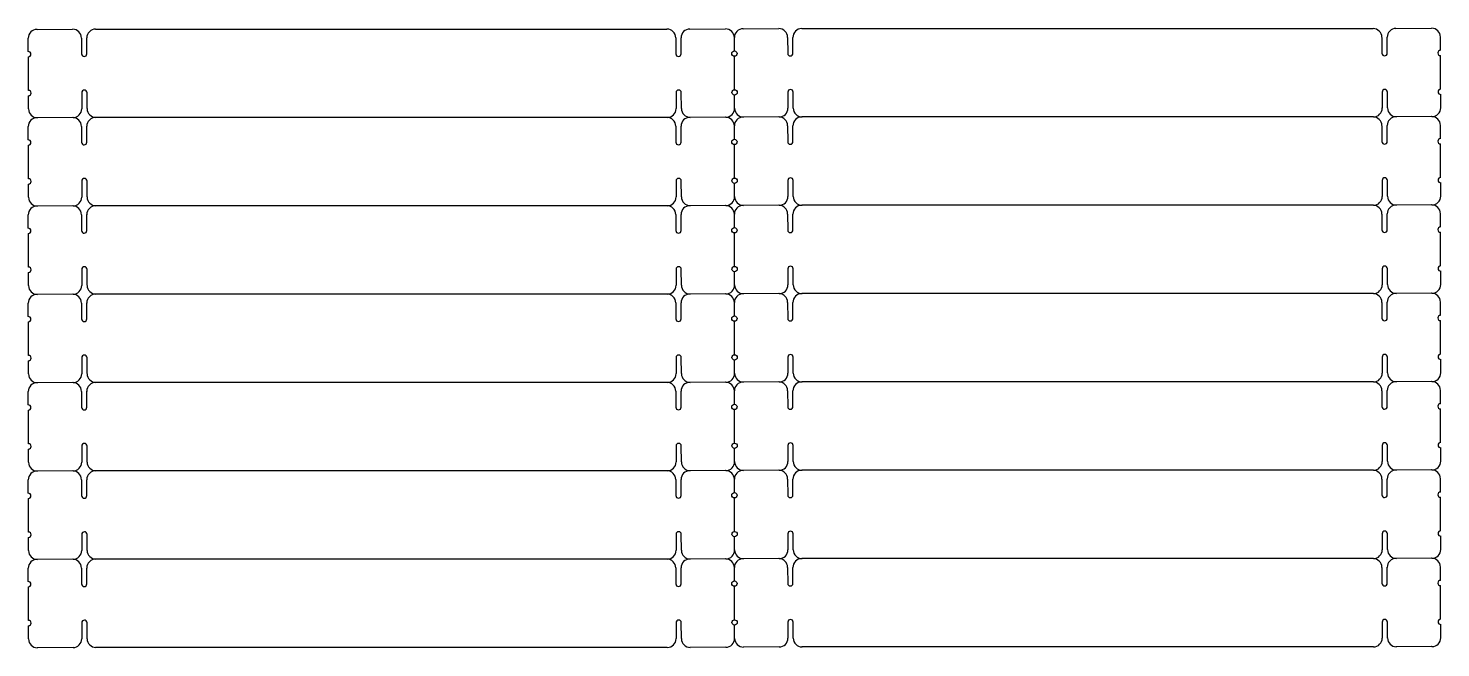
# Model space of a CAD drawing. Header units: millimetres. Extents: x 6 to 888, y 1 to 578.
# Drawn here: x 408.3 to 888.4, y 0.8 to 211.2 of the extents above; entities that cross this region are included whole.
import ezdxf

# ---------------------------------------------------------------- set-up
doc = ezdxf.new("R2010")
doc.units = ezdxf.units.MM

msp = doc.modelspace()

# ---------------------------------------------------------------- linework, layer by layer
for p, q in [((408.34, 203.32), (408.32, 207.82)), ((411.31, 210.84), (423.41, 210.89)), ((426.42, 207.9), (426.44, 202.5)), ((428.24, 202.51), (428.22, 207.91)), ((431.21, 210.92), (625.4, 210.92)), ((628.41, 207.94), (628.44, 202.54)), ((630.24, 202.54), (630.21, 207.94)), ((633.2, 210.96), (645.3, 211.01)), ((648.33, 203.52), (648.31, 208.02)), ((651.3, 211.04), (663.4, 211.09)), ((666.41, 208.1), (666.44, 202.7)), ((668.24, 202.71), (668.21, 208.11)), ((671.2, 211.12), (865.39, 211.12)), ((868.41, 208.13), (868.43, 202.73)), ((870.23, 202.74), (870.21, 208.14)), ((873.19, 211.15), (885.29, 211.21)), ((888.32, 203.72), (888.3, 208.22)), ((648.39, 190.32), (648.34, 201.72)), ((888.38, 190.52), (888.33, 201.92)), ((408.4, 190.12), (408.35, 201.52)), ((408.42, 183.82), (408.41, 188.32)), ((426.5, 189.3), (426.52, 183.9)), ((428.32, 183.91), (428.3, 189.31)), ((628.49, 189.34), (628.52, 183.94)), ((630.32, 183.94), (630.29, 189.34)), ((648.42, 184.02), (648.4, 188.52)), ((666.49, 189.5), (666.52, 184.1)), ((668.32, 184.11), (668.29, 189.51)), ((868.49, 189.53), (868.51, 184.13)), ((870.31, 184.14), (870.29, 189.54)), ((888.41, 184.22), (888.39, 188.72)), ((408.34, 173.32), (408.32, 177.82)), ((423.54, 180.89), (411.31, 180.84)), ((426.42, 177.9), (426.44, 172.5)), ((428.24, 172.51), (428.22, 177.91)), ((625.53, 180.92), (431.21, 180.92)), ((628.41, 177.94), (628.44, 172.54)), ((630.24, 172.54), (630.21, 177.94)), ((645.43, 181.01), (633.2, 180.96)), ((648.33, 173.52), (648.31, 178.02)), ((663.53, 181.09), (651.3, 181.04)), ((666.41, 178.1), (666.44, 172.7)), ((668.24, 172.71), (668.21, 178.11)), ((865.52, 181.12), (671.2, 181.12)), ((868.41, 178.13), (868.43, 172.73)), ((870.23, 172.74), (870.21, 178.14)), ((885.29, 181.21), (873.19, 181.15)), ((885.42, 181.21), (873.32, 181.16)), ((888.32, 173.72), (888.3, 178.22)), ((408.4, 160.12), (408.35, 171.52)), ((648.39, 160.32), (648.34, 171.72)), ((888.38, 160.52), (888.33, 171.92)), ((426.5, 159.3), (426.52, 153.9)), ((428.32, 153.91), (428.3, 159.31)), ((628.49, 159.34), (628.52, 153.94)), ((630.32, 153.94), (630.29, 159.34)), ((648.42, 154.02), (648.4, 158.52)), ((666.49, 159.5), (666.52, 154.1)), ((668.32, 154.11), (668.29, 159.51)), ((868.49, 159.53), (868.51, 154.13)), ((870.31, 154.14), (870.29, 159.54)), ((888.41, 154.22), (888.39, 158.72)), ((408.42, 153.82), (408.41, 158.32)), ((423.54, 150.89), (411.31, 150.84)), ((625.53, 150.92), (431.21, 150.92)), ((645.43, 151.01), (633.2, 150.96)), ((663.53, 151.09), (651.3, 151.04)), ((865.52, 151.12), (671.2, 151.12)), ((885.29, 151.21), (873.19, 151.15)), ((885.42, 151.21), (873.32, 151.16)), ((408.34, 143.32), (408.32, 147.82)), ((426.42, 147.9), (426.44, 142.5)), ((428.24, 142.51), (428.22, 147.91)), ((628.41, 147.94), (628.44, 142.54)), ((630.24, 142.54), (630.21, 147.94)), ((648.33, 143.52), (648.31, 148.02)), ((666.41, 148.1), (666.44, 142.7)), ((668.24, 142.71), (668.21, 148.11)), ((868.41, 148.13), (868.43, 142.73)), ((870.23, 142.74), (870.21, 148.14)), ((888.32, 143.72), (888.3, 148.22)), ((408.4, 130.12), (408.35, 141.52)), ((648.39, 130.32), (648.34, 141.72)), ((888.38, 130.52), (888.33, 141.92)), ((408.42, 123.82), (408.41, 128.32)), ((426.5, 129.3), (426.52, 123.9)), ((428.32, 123.91), (428.3, 129.31)), ((628.49, 129.34), (628.52, 123.94)), ((630.32, 123.94), (630.29, 129.34)), ((648.42, 124.02), (648.4, 128.52)), ((666.49, 129.5), (666.52, 124.1)), ((668.32, 124.11), (668.29, 129.51)), ((868.49, 129.53), (868.51, 124.13)), ((870.31, 124.14), (870.29, 129.54)), ((888.41, 124.22), (888.39, 128.72)), ((423.54, 120.89), (411.31, 120.84)), ((625.53, 120.92), (431.21, 120.92)), ((645.43, 121.01), (633.2, 120.96)), ((663.53, 121.09), (651.3, 121.04)), ((865.52, 121.12), (671.2, 121.12)), ((885.29, 121.21), (873.19, 121.15)), ((885.42, 121.21), (873.32, 121.16)), ((408.34, 113.32), (408.32, 117.82)), ((426.42, 117.9), (426.44, 112.5)), ((428.24, 112.51), (428.22, 117.91)), ((628.41, 117.94), (628.44, 112.54)), ((630.24, 112.54), (630.21, 117.94)), ((648.33, 113.52), (648.31, 118.02)), ((666.41, 118.1), (666.44, 112.7)), ((668.24, 112.71), (668.21, 118.11)), ((868.41, 118.13), (868.43, 112.73)), ((870.23, 112.74), (870.21, 118.14)), ((888.32, 113.72), (888.3, 118.22)), ((408.4, 100.12), (408.35, 111.52)), ((648.39, 100.32), (648.34, 111.72)), ((888.38, 100.52), (888.33, 111.92)), ((408.42, 93.82), (408.41, 98.32)), ((426.5, 99.3), (426.52, 93.9)), ((428.32, 93.91), (428.3, 99.31)), ((628.49, 99.34), (628.52, 93.94)), ((630.32, 93.94), (630.29, 99.34)), ((648.42, 94.02), (648.4, 98.52)), ((666.49, 99.5), (666.52, 94.1)), ((668.32, 94.11), (668.29, 99.51)), ((868.49, 99.53), (868.51, 94.13)), ((870.31, 94.14), (870.29, 99.54)), ((888.41, 94.22), (888.39, 98.72)), ((408.34, 83.32), (408.32, 87.82)), ((423.54, 90.89), (411.31, 90.84)), ((426.42, 87.9), (426.44, 82.5)), ((428.24, 82.51), (428.22, 87.91)), ((625.53, 90.92), (431.21, 90.92)), ((628.41, 87.94), (628.44, 82.54)), ((630.24, 82.54), (630.21, 87.94)), ((645.43, 91.01), (633.2, 90.96)), ((648.33, 83.52), (648.31, 88.02)), ((663.53, 91.09), (651.3, 91.04)), ((666.41, 88.1), (666.44, 82.7)), ((668.24, 82.71), (668.21, 88.11)), ((865.52, 91.12), (671.2, 91.12)), ((868.41, 88.13), (868.43, 82.73)), ((870.23, 82.74), (870.21, 88.14)), ((885.29, 91.21), (873.19, 91.15)), ((885.42, 91.21), (873.32, 91.16)), ((888.32, 83.72), (888.3, 88.22)), ((648.39, 70.32), (648.34, 81.72)), ((888.38, 70.52), (888.33, 81.92)), ((408.4, 70.12), (408.35, 81.52)), ((408.42, 63.82), (408.41, 68.32)), ((426.5, 69.3), (426.52, 63.9)), ((428.32, 63.91), (428.3, 69.31)), ((628.49, 69.34), (628.52, 63.94)), ((630.32, 63.94), (630.29, 69.34)), ((648.42, 64.02), (648.4, 68.52)), ((666.49, 69.5), (666.52, 64.1)), ((668.32, 64.11), (668.29, 69.51)), ((868.49, 69.53), (868.51, 64.13)), ((870.31, 64.14), (870.29, 69.54)), ((888.41, 64.22), (888.39, 68.72)), ((408.34, 53.32), (408.32, 57.82)), ((423.54, 60.89), (411.31, 60.84)), ((426.42, 57.9), (426.44, 52.5)), ((428.24, 52.51), (428.22, 57.91)), ((625.53, 60.92), (431.21, 60.92)), ((628.41, 57.94), (628.44, 52.54)), ((630.24, 52.54), (630.21, 57.94)), ((645.43, 61.01), (633.2, 60.96)), ((648.33, 53.52), (648.31, 58.02)), ((663.53, 61.09), (651.3, 61.04)), ((666.41, 58.1), (666.44, 52.7)), ((668.24, 52.71), (668.21, 58.11)), ((865.52, 61.12), (671.2, 61.12)), ((868.41, 58.13), (868.43, 52.73)), ((870.23, 52.74), (870.21, 58.14)), ((885.29, 61.21), (873.19, 61.15)), ((885.42, 61.21), (873.32, 61.16)), ((888.32, 53.72), (888.3, 58.22)), ((408.4, 40.12), (408.35, 51.52)), ((648.39, 40.32), (648.34, 51.72)), ((888.38, 40.52), (888.33, 51.92)), ((426.5, 39.3), (426.52, 33.9)), ((428.32, 33.91), (428.3, 39.31)), ((628.49, 39.34), (628.52, 33.94)), ((630.32, 33.94), (630.29, 39.34)), ((648.42, 34.02), (648.4, 38.52)), ((666.49, 39.5), (666.52, 34.1)), ((668.32, 34.11), (668.29, 39.51)), ((868.49, 39.53), (868.51, 34.13)), ((870.31, 34.14), (870.29, 39.54)), ((888.41, 34.22), (888.39, 38.72)), ((408.42, 33.82), (408.41, 38.32)), ((423.54, 30.89), (411.31, 30.84)), ((625.53, 30.92), (431.21, 30.92)), ((645.43, 31.01), (633.2, 30.96)), ((663.53, 31.09), (651.3, 31.04)), ((865.52, 31.12), (671.2, 31.12)), ((885.29, 31.21), (873.19, 31.15)), ((885.42, 31.21), (873.32, 31.16)), ((408.34, 23.32), (408.32, 27.82)), ((426.42, 27.9), (426.44, 22.5)), ((428.24, 22.51), (428.22, 27.91)), ((628.41, 27.94), (628.44, 22.54)), ((630.24, 22.54), (630.21, 27.94)), ((648.33, 23.52), (648.31, 28.02)), ((666.41, 28.1), (666.44, 22.7)), ((668.24, 22.71), (668.21, 28.11)), ((868.41, 28.13), (868.43, 22.73)), ((870.23, 22.74), (870.21, 28.14)), ((888.32, 23.72), (888.3, 28.22)), ((408.4, 10.12), (408.35, 21.52)), ((648.39, 10.32), (648.34, 21.72)), ((888.38, 10.52), (888.33, 21.92)), ((408.42, 3.82), (408.41, 8.32)), ((426.5, 9.3), (426.52, 3.9)), ((428.32, 3.91), (428.3, 9.31)), ((628.49, 9.34), (628.52, 3.94)), ((630.32, 3.94), (630.29, 9.34)), ((648.42, 4.02), (648.4, 8.52)), ((666.49, 9.5), (666.52, 4.1)), ((668.32, 4.11), (668.29, 9.51)), ((868.49, 9.53), (868.51, 4.13)), ((870.31, 4.14), (870.29, 9.54)), ((888.41, 4.22), (888.39, 8.72)), ((423.54, 0.89), (411.31, 0.84)), ((625.53, 0.92), (431.21, 0.92)), ((645.43, 1.01), (633.2, 0.96)), ((663.53, 1.09), (651.3, 1.04)), ((865.52, 1.12), (671.2, 1.12)), ((885.29, 1.21), (873.19, 1.15)), ((885.42, 1.21), (873.32, 1.16))]:
    msp.add_line(p, q)
for centre in [(648.34, 202.62), (648.39, 189.42), (648.34, 172.62), (648.39, 159.42), (648.34, 142.62), (648.39, 129.42), (648.34, 112.62), (648.39, 99.42), (648.34, 82.62), (648.39, 69.42), (648.34, 52.62), (648.39, 39.42), (648.34, 22.62), (648.39, 9.42)]:
    msp.add_circle(centre, 0.9)
for centre, radius, start, end in [((411.32, 207.84), 3, 90.25, 180.25), ((423.42, 207.89), 3, 0.25, 90.25), ((431.22, 207.92), 3, 90.25, 180.25), ((625.41, 207.92), 3, 0.25, 90.25), ((633.21, 207.96), 3, 90.25, 180.25), ((645.31, 208.01), 3, 0.25, 90.25), ((651.31, 208.04), 3, 90.25, 180.25), ((663.41, 208.09), 3, 0.25, 90.25), ((671.21, 208.12), 3, 90.25, 180.25), ((865.41, 208.12), 3, 0.25, 90.25), ((873.21, 208.15), 3, 90.25, 180.25), ((885.3, 208.21), 3, 0.25, 90.25), ((408.34, 202.42), 0.9, 270.25, 90.25), ((427.34, 202.51), 0.9, 180.25, 0.25), ((629.34, 202.54), 0.9, 180.25, 0.25), ((667.34, 202.71), 0.9, 180.25, 0.25), ((869.33, 202.74), 0.9, 180.25, 0.25), ((888.33, 202.82), 0.9, 90.25, 270.25), ((408.4, 189.22), 0.9, 270.2501, 90.2499), ((427.4, 189.31), 0.9, 0.25, 180.25), ((629.39, 189.34), 0.9, 0.25, 180.25), ((667.39, 189.51), 0.9, 0.25, 180.25), ((869.39, 189.54), 0.9, 0.25, 180.25), ((888.39, 189.62), 0.9, 90.2501, 270.2499), ((411.42, 183.84), 3, 180.25, 270.25), ((423.52, 183.89), 3, 270.25, 0.25), ((431.32, 183.92), 3, 180.25, 270.25), ((625.52, 183.92), 3, 270.25, 0.25), ((633.32, 183.96), 3, 180.25, 270.25), ((645.42, 184.01), 3, 270.25, 0.25), ((651.42, 184.04), 3, 180.25, 270.25), ((663.52, 184.09), 3, 270.25, 0.25), ((671.32, 184.12), 3, 180.25, 270.25), ((865.51, 184.12), 3, 270.25, 0.25), ((873.31, 184.16), 3, 180.25, 270.25), ((885.41, 184.21), 3, 270.25, 0.25), ((411.32, 177.84), 3, 90.25, 180.25), ((423.42, 177.89), 3, 0.25, 90.25), ((431.22, 177.92), 3, 90.25, 180.25), ((625.41, 177.92), 3, 0.25, 90.25), ((633.21, 177.96), 3, 90.25, 180.25), ((645.31, 178.01), 3, 0.25, 90.25), ((651.31, 178.04), 3, 90.25, 180.25), ((663.41, 178.09), 3, 0.25, 90.25), ((671.21, 178.12), 3, 90.25, 180.25), ((865.41, 178.12), 3, 0.25, 90.25), ((873.21, 178.15), 3, 90.25, 180.25), ((885.3, 178.21), 3, 0.25, 90.25), ((408.34, 172.42), 0.9, 270.25, 90.25), ((888.33, 172.82), 0.9, 90.25, 270.25), ((427.34, 172.51), 0.9, 180.25, 0.25), ((629.34, 172.54), 0.9, 180.25, 0.25), ((667.34, 172.71), 0.9, 180.25, 0.25), ((869.33, 172.74), 0.9, 180.25, 0.25), ((408.4, 159.22), 0.9, 270.2501, 90.2499), ((427.4, 159.31), 0.9, 0.25, 180.25), ((629.39, 159.34), 0.9, 0.25, 180.25), ((667.39, 159.51), 0.9, 0.25, 180.25), ((869.39, 159.54), 0.9, 0.25, 180.25), ((888.39, 159.62), 0.9, 90.2501, 270.2499), ((411.42, 153.84), 3, 180.25, 270.25), ((423.52, 153.89), 3, 270.25, 0.25), ((431.32, 153.92), 3, 180.25, 270.25), ((625.52, 153.92), 3, 270.25, 0.25), ((633.32, 153.96), 3, 180.25, 270.25), ((645.42, 154.01), 3, 270.25, 0.25), ((651.42, 154.04), 3, 180.25, 270.25), ((663.52, 154.09), 3, 270.25, 0.25), ((671.32, 154.12), 3, 180.25, 270.25), ((865.51, 154.12), 3, 270.25, 0.25), ((873.31, 154.16), 3, 180.25, 270.25), ((885.41, 154.21), 3, 270.25, 0.25), ((411.32, 147.84), 3, 90.25, 180.25), ((423.42, 147.89), 3, 0.25, 90.25), ((431.22, 147.92), 3, 90.25, 180.25), ((625.41, 147.92), 3, 0.25, 90.25), ((633.21, 147.96), 3, 90.25, 180.25), ((645.31, 148.01), 3, 0.25, 90.25), ((651.31, 148.04), 3, 90.25, 180.25), ((663.41, 148.09), 3, 0.25, 90.25), ((671.21, 148.12), 3, 90.25, 180.25), ((865.41, 148.12), 3, 0.25, 90.25), ((873.21, 148.15), 3, 90.25, 180.25), ((885.3, 148.21), 3, 0.25, 90.25), ((408.34, 142.42), 0.9, 270.25, 90.25), ((427.34, 142.51), 0.9, 180.25, 0.25), ((629.34, 142.54), 0.9, 180.25, 0.25), ((667.34, 142.71), 0.9, 180.25, 0.25), ((869.33, 142.74), 0.9, 180.25, 0.25), ((888.33, 142.82), 0.9, 90.25, 270.25), ((408.4, 129.22), 0.9, 270.2501, 90.2499), ((427.4, 129.31), 0.9, 0.25, 180.25), ((629.39, 129.34), 0.9, 0.25, 180.25), ((667.39, 129.51), 0.9, 0.25, 180.25), ((869.39, 129.54), 0.9, 0.25, 180.25), ((888.39, 129.62), 0.9, 90.2501, 270.2499), ((411.32, 117.84), 3, 90.25, 180.25), ((411.42, 123.84), 3, 180.25, 270.25), ((423.42, 117.89), 3, 0.25, 90.25), ((423.52, 123.89), 3, 270.25, 0.25), ((431.22, 117.92), 3, 90.25, 180.25), ((431.32, 123.92), 3, 180.25, 270.25), ((625.41, 117.92), 3, 0.25, 90.25), ((625.52, 123.92), 3, 270.25, 0.25), ((633.21, 117.96), 3, 90.25, 180.25), ((633.32, 123.96), 3, 180.25, 270.25), ((645.31, 118.01), 3, 0.25, 90.25), ((645.42, 124.01), 3, 270.25, 0.25), ((651.31, 118.04), 3, 90.25, 180.25), ((651.42, 124.04), 3, 180.25, 270.25), ((663.41, 118.09), 3, 0.25, 90.25), ((663.52, 124.09), 3, 270.25, 0.25), ((671.21, 118.12), 3, 90.25, 180.25), ((671.32, 124.12), 3, 180.25, 270.25), ((865.41, 118.12), 3, 0.25, 90.25), ((865.51, 124.12), 3, 270.25, 0.25), ((873.21, 118.15), 3, 90.25, 180.25), ((873.31, 124.16), 3, 180.25, 270.25), ((885.3, 118.21), 3, 0.25, 90.25), ((885.41, 124.21), 3, 270.25, 0.25), ((408.34, 112.42), 0.9, 270.25, 90.25), ((427.34, 112.51), 0.9, 180.25, 0.25), ((629.34, 112.54), 0.9, 180.25, 0.25), ((667.34, 112.71), 0.9, 180.25, 0.25), ((869.33, 112.74), 0.9, 180.25, 0.25), ((888.33, 112.82), 0.9, 90.25, 270.25), ((408.4, 99.22), 0.9, 270.2501, 90.2499), ((427.4, 99.31), 0.9, 0.25, 180.25), ((629.39, 99.34), 0.9, 0.25, 180.25), ((667.39, 99.51), 0.9, 0.25, 180.25), ((869.39, 99.54), 0.9, 0.25, 180.25), ((888.39, 99.62), 0.9, 90.2501, 270.2499), ((411.42, 93.84), 3, 180.25, 270.25), ((423.52, 93.89), 3, 270.25, 0.25), ((431.32, 93.92), 3, 180.25, 270.25), ((625.52, 93.92), 3, 270.25, 0.25), ((633.32, 93.96), 3, 180.25, 270.25), ((645.42, 94.01), 3, 270.25, 0.25), ((651.42, 94.04), 3, 180.25, 270.25), ((663.52, 94.09), 3, 270.25, 0.25), ((671.32, 94.12), 3, 180.25, 270.25), ((865.51, 94.12), 3, 270.25, 0.25), ((873.31, 94.16), 3, 180.25, 270.25), ((885.41, 94.21), 3, 270.25, 0.25), ((411.32, 87.84), 3, 90.25, 180.25), ((423.42, 87.89), 3, 0.25, 90.25), ((431.22, 87.92), 3, 90.25, 180.25), ((625.41, 87.92), 3, 0.25, 90.25), ((633.21, 87.96), 3, 90.25, 180.25), ((645.31, 88.01), 3, 0.25, 90.25), ((651.31, 88.04), 3, 90.25, 180.25), ((663.41, 88.09), 3, 0.25, 90.25), ((671.21, 88.12), 3, 90.25, 180.25), ((865.41, 88.12), 3, 0.25, 90.25), ((873.21, 88.15), 3, 90.25, 180.25), ((885.3, 88.21), 3, 0.25, 90.25), ((408.34, 82.42), 0.9, 270.25, 90.25), ((427.34, 82.51), 0.9, 180.25, 0.25), ((629.34, 82.54), 0.9, 180.25, 0.25), ((667.34, 82.71), 0.9, 180.25, 0.25), ((869.33, 82.74), 0.9, 180.25, 0.25), ((888.33, 82.82), 0.9, 90.25, 270.25), ((408.4, 69.22), 0.9, 270.2501, 90.2499), ((427.4, 69.31), 0.9, 0.25, 180.25), ((629.39, 69.34), 0.9, 0.25, 180.25), ((667.39, 69.51), 0.9, 0.25, 180.25), ((869.39, 69.54), 0.9, 0.25, 180.25), ((888.39, 69.62), 0.9, 90.2501, 270.2499), ((411.42, 63.84), 3, 180.25, 270.25), ((423.52, 63.89), 3, 270.25, 0.25), ((431.32, 63.92), 3, 180.25, 270.25), ((625.52, 63.92), 3, 270.25, 0.25), ((633.32, 63.96), 3, 180.25, 270.25), ((645.42, 64.01), 3, 270.25, 0.25), ((651.42, 64.04), 3, 180.25, 270.25), ((663.52, 64.09), 3, 270.25, 0.25), ((671.32, 64.12), 3, 180.25, 270.25), ((865.51, 64.12), 3, 270.25, 0.25), ((873.31, 64.16), 3, 180.25, 270.25), ((885.41, 64.21), 3, 270.25, 0.25), ((411.32, 57.84), 3, 90.25, 180.25), ((423.42, 57.89), 3, 0.25, 90.25), ((431.22, 57.92), 3, 90.25, 180.25), ((625.41, 57.92), 3, 0.25, 90.25), ((633.21, 57.96), 3, 90.25, 180.25), ((645.31, 58.01), 3, 0.25, 90.25), ((651.31, 58.04), 3, 90.25, 180.25), ((663.41, 58.09), 3, 0.25, 90.25), ((671.21, 58.12), 3, 90.25, 180.25), ((865.41, 58.12), 3, 0.25, 90.25), ((873.21, 58.15), 3, 90.25, 180.25), ((885.3, 58.21), 3, 0.25, 90.25), ((408.34, 52.42), 0.9, 270.25, 90.25), ((888.33, 52.82), 0.9, 90.25, 270.25), ((427.34, 52.51), 0.9, 180.25, 0.25), ((629.34, 52.54), 0.9, 180.25, 0.25), ((667.34, 52.71), 0.9, 180.25, 0.25), ((869.33, 52.74), 0.9, 180.25, 0.25), ((408.4, 39.22), 0.9, 270.2501, 90.2499), ((427.4, 39.31), 0.9, 0.25, 180.25), ((629.39, 39.34), 0.9, 0.25, 180.25), ((667.39, 39.51), 0.9, 0.25, 180.25), ((869.39, 39.54), 0.9, 0.25, 180.25), ((888.39, 39.62), 0.9, 90.2501, 270.2499), ((411.42, 33.84), 3, 180.25, 270.25), ((423.52, 33.89), 3, 270.25, 0.25), ((431.32, 33.92), 3, 180.25, 270.25), ((625.52, 33.92), 3, 270.25, 0.25), ((633.32, 33.96), 3, 180.25, 270.25), ((645.42, 34.01), 3, 270.25, 0.25), ((651.42, 34.04), 3, 180.25, 270.25), ((663.52, 34.09), 3, 270.25, 0.25), ((671.32, 34.12), 3, 180.25, 270.25), ((865.51, 34.12), 3, 270.25, 0.25), ((873.31, 34.16), 3, 180.25, 270.25), ((885.41, 34.21), 3, 270.25, 0.25), ((411.32, 27.84), 3, 90.25, 180.25), ((423.42, 27.89), 3, 0.25, 90.25), ((431.22, 27.92), 3, 90.25, 180.25), ((625.41, 27.92), 3, 0.25, 90.25), ((633.21, 27.96), 3, 90.25, 180.25), ((645.31, 28.01), 3, 0.25, 90.25), ((651.31, 28.04), 3, 90.25, 180.25), ((663.41, 28.09), 3, 0.25, 90.25), ((671.21, 28.12), 3, 90.25, 180.25), ((865.41, 28.12), 3, 0.25, 90.25), ((873.21, 28.15), 3, 90.25, 180.25), ((885.3, 28.21), 3, 0.25, 90.25), ((408.34, 22.42), 0.9, 270.25, 90.25), ((427.34, 22.51), 0.9, 180.25, 0.25), ((629.34, 22.54), 0.9, 180.25, 0.25), ((667.34, 22.71), 0.9, 180.25, 0.25), ((869.33, 22.74), 0.9, 180.25, 0.25), ((888.33, 22.82), 0.9, 90.25, 270.25), ((408.4, 9.22), 0.9, 270.2501, 90.2499), ((427.4, 9.31), 0.9, 0.25, 180.25), ((629.39, 9.34), 0.9, 0.25, 180.25), ((667.39, 9.51), 0.9, 0.25, 180.25), ((869.39, 9.54), 0.9, 0.25, 180.25), ((888.39, 9.62), 0.9, 90.2501, 270.2499), ((411.42, 3.84), 3, 180.25, 270.25), ((423.52, 3.89), 3, 270.25, 0.25), ((431.32, 3.92), 3, 180.25, 270.25), ((625.52, 3.92), 3, 270.25, 0.25), ((633.32, 3.96), 3, 180.25, 270.25), ((645.42, 4.01), 3, 270.25, 0.25), ((651.42, 4.04), 3, 180.25, 270.25), ((663.52, 4.09), 3, 270.25, 0.25), ((671.32, 4.12), 3, 180.25, 270.25), ((865.51, 4.12), 3, 270.25, 0.25), ((873.31, 4.16), 3, 180.25, 270.25), ((885.41, 4.21), 3, 270.25, 0.25)]:
    msp.add_arc(centre, radius, start, end)

doc.saveas('drawing.dxf')
